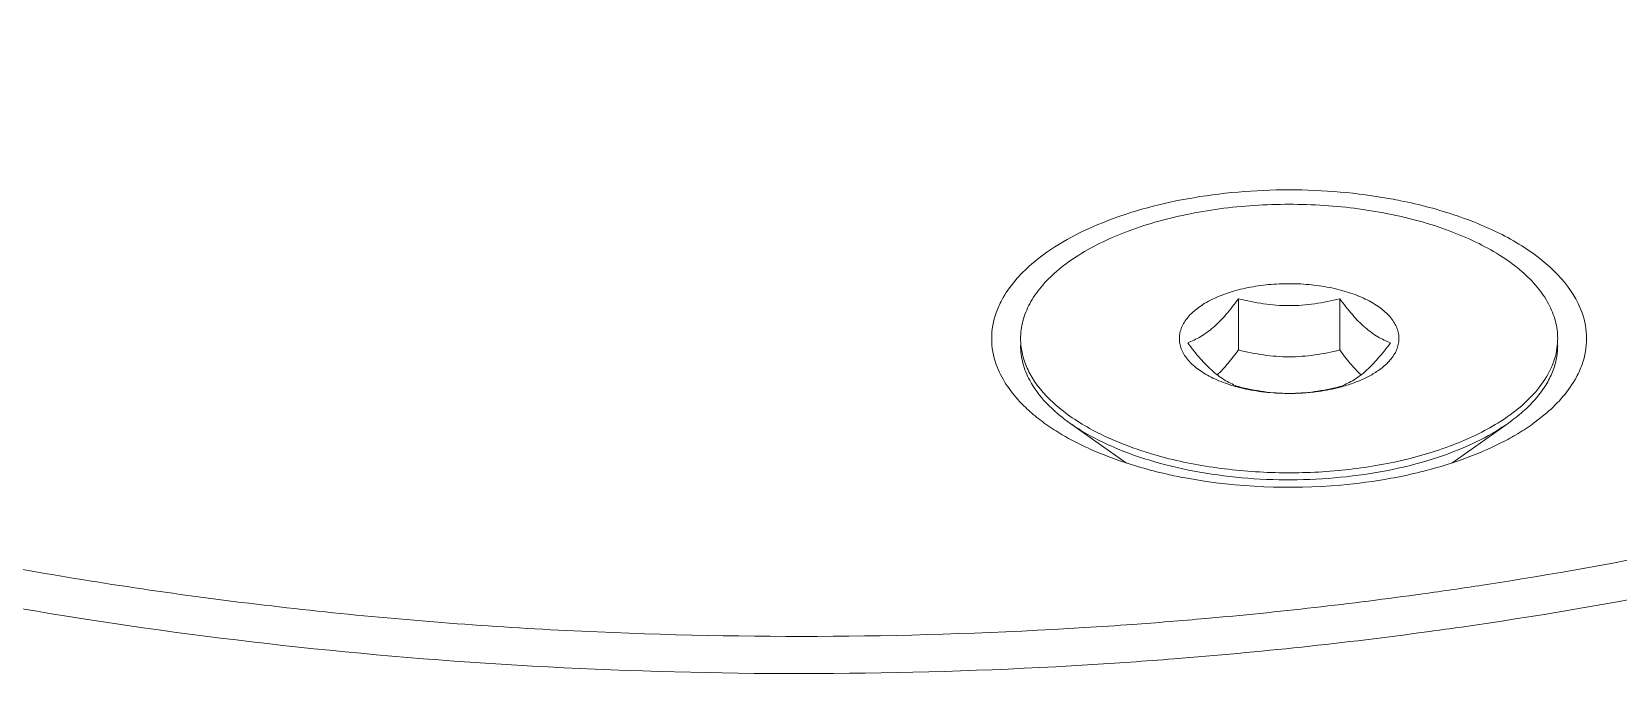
# Model space of a CAD drawing. Header units: millimetres. Extents: x 0 to 3564, y 0 to 2520.
# Drawn here: x 1702.64 to 1737.84, y 2177.24 to 2191.54 of the extents above; entities that cross this region are included whole.
import ezdxf

# ---------------------------------------------------------------- set-up
doc = ezdxf.new("R2010")
doc.units = ezdxf.units.MM
doc.layers.get('0').update_dxf_attribs({"lineweight": 13})

msp = doc.modelspace()

# ---------------------------------------------------------------- linework, layer by layer
for p, q in [((1729.412, 2185.616), (1729.412, 2184.481)), ((1731.662, 2185.616), (1731.662, 2184.481)), ((1726.926, 2181.973), (1725.672, 2182.86)), ((1734.148, 2181.973), (1735.402, 2182.86)), ((1736.253, 2183.085), (1735.924, 2182.831))]:
    msp.add_line(p, q)
for centre, radius, start, end in [((1726.077, 2184.735), 1.498, 180.0105, 185.9078), ((1735, 2184.735), 1.496, 354.0492, 359.996), ((1730.325, 2187.165), 3.627, 253.9012, 255.3331), ((1730.542, 2188.276), 4.758, 273.5146, 274.9839), ((1730.709, 2187.315), 3.782, 283.8414, 284.6791), ((1730.537, 2188.389), 4.872, 267.9886, 270.9745), ((1730.539, 2188.339), 4.822, 270.9701, 273.5151), ((1728.104, 2187.024), 5.131, 234.826, 239.5326), ((1732.96, 2187.043), 5.152, 300.4703, 305.1499), ((1729.412, 2189.654), 8.073, 247.2844, 250.808), ((1731.67, 2189.627), 8.045, 289.2014, 292.7385), ((1720.479, 2272.762), 94.593, 277.91266, 278.32167), ((1720.602, 2271.925), 93.748, 278.32166, 278.72929), ((1719.773, 2279.27), 101.142, 273.52764, 274.13268), ((1720.443, 2275.378), 98.038, 277.74316, 278.16041)]:
    msp.add_arc(centre, radius, start, end)
for points, knots in [([(1734.829, 2179.263), (1737.92, 2179.738), (1742.451, 2180.666), (1748.238, 2182.39), (1752.243, 2183.861), (1755.947, 2185.517), (1759.317, 2187.344), (1762.321, 2189.326), (1764.124, 2190.789), (1764.95, 2191.544)], [0, 0, 0, 0, 0.284642, 0.41998, 0.549569, 0.672764, 0.789067, 0.898172, 1, 1, 1, 1]), ([(1734.359, 2178.333), (1737.553, 2178.791), (1743.69, 2179.981), (1752.272, 2182.668), (1759.692, 2186.114), (1763.973, 2189.034), (1765.797, 2190.614)], [0, 0, 0, 0, 0.283458, 0.548027, 0.788034, 1, 1, 1, 1]), ([(1724.821, 2186.385), (1725.254, 2186.759), (1726.38, 2187.38), (1728.334, 2187.913), (1730.537, 2188.099), (1732.051, 2187.971), (1732.794, 2187.836)], [0, 0, 0, 0, 0.206306, 0.454834, 0.727416, 1, 1, 1, 1]), ([(1732.794, 2187.836), (1732.867, 2187.823), (1733.152, 2187.768), (1733.436, 2187.702), (1733.645, 2187.646)], [0, 0, 0, 0, 0.25414, 1, 1, 1, 1]), ([(1733.516, 2187.315), (1733.286, 2187.382), (1732.81, 2187.498), (1732.074, 2187.622), (1731.312, 2187.698), (1730.537, 2187.723), (1729.762, 2187.698), (1729, 2187.622), (1728.265, 2187.498), (1727.567, 2187.328), (1726.92, 2187.113), (1726.334, 2186.858), (1725.818, 2186.568), (1725.381, 2186.245), (1725.031, 2185.896), (1724.774, 2185.524), (1724.615, 2185.135), (1724.579, 2184.866), (1724.579, 2184.735)], [0, 0, 0, 0, 0.070402, 0.143616, 0.218736, 0.294834, 0.370931, 0.446055, 0.519262, 0.589668, 0.656485, 0.719057, 0.776906, 0.829795, 0.877802, 0.92142, 0.961647, 1, 1, 1, 1]), ([(1733.645, 2187.646), (1734.064, 2187.534), (1734.842, 2187.271), (1736.085, 2186.619), (1736.838, 2185.87), (1737.037, 2185.308)], [0, 0, 0, 0, 0.306727, 0.577589, 1, 1, 1, 1]), ([(1736.496, 2184.735), (1736.496, 2184.866), (1736.46, 2185.135), (1736.301, 2185.524), (1736.043, 2185.896), (1735.693, 2186.245), (1735.256, 2186.568), (1734.741, 2186.858), (1734.155, 2187.113), (1733.735, 2187.252), (1733.516, 2187.315)], [0, 0, 0, 0, 0.093469, 0.191504, 0.297803, 0.414799, 0.543694, 0.684666, 0.837174, 1, 1, 1, 1]), ([(1724.038, 2185.308), (1724.072, 2185.405), (1724.256, 2185.814), (1724.561, 2186.16), (1724.821, 2186.385)], [0, 0, 0, 0, 0.229745, 1, 1, 1, 1]), ([(1731.755, 2185.79), (1731.612, 2185.831), (1731.314, 2185.897), (1730.853, 2185.95), (1730.379, 2185.958), (1729.912, 2185.92), (1729.468, 2185.838), (1729.064, 2185.714), (1728.715, 2185.555), (1728.513, 2185.418), (1728.428, 2185.344)], [0, 0, 0, 0, 0.128611, 0.263628, 0.401279, 0.537607, 0.668749, 0.791211, 0.902193, 1, 1, 1, 1]), ([(1732.647, 2184.126), (1732.685, 2184.159), (1732.756, 2184.228), (1732.845, 2184.339), (1732.912, 2184.455), (1732.955, 2184.574), (1732.976, 2184.695), (1732.972, 2184.816), (1732.943, 2184.936), (1732.892, 2185.054), (1732.817, 2185.169), (1732.684, 2185.321), (1732.462, 2185.494), (1732.134, 2185.665), (1731.887, 2185.752), (1731.755, 2185.79)], [0, 0, 0, 0, 0.062761, 0.121167, 0.1757, 0.227248, 0.276977, 0.32624, 0.376438, 0.428866, 0.484593, 0.544387, 0.677689, 0.830135, 1, 1, 1, 1]), ([(1724.037, 2184.162), (1723.973, 2184.345), (1723.902, 2184.735), (1723.973, 2185.126), (1724.038, 2185.308)], [0, 0, 0, 0, 0.499811, 1, 1, 1, 1]), ([(1728.428, 2185.344), (1728.389, 2185.311), (1728.319, 2185.242), (1728.23, 2185.131), (1728.163, 2185.015), (1728.119, 2184.896), (1728.099, 2184.776), (1728.103, 2184.654), (1728.131, 2184.534), (1728.183, 2184.416), (1728.257, 2184.301), (1728.39, 2184.15), (1728.612, 2183.976), (1728.94, 2183.805), (1729.187, 2183.719), (1729.319, 2183.68)], [0, 0, 0, 0, 0.062761, 0.121167, 0.1757, 0.227248, 0.276977, 0.32624, 0.376438, 0.428866, 0.484593, 0.544387, 0.677689, 0.830135, 1, 1, 1, 1]), ([(1728.85, 2184.979), (1728.951, 2185.067), (1729.15, 2185.272), (1729.324, 2185.496), (1729.412, 2185.616)], [0, 0, 0, 0, 0.47416, 1, 1, 1, 1]), ([(1731.662, 2185.616), (1731.479, 2185.571), (1731.107, 2185.494), (1730.537, 2185.451), (1729.968, 2185.494), (1729.596, 2185.571), (1729.412, 2185.616)], [0, 0, 0, 0, 0.249369, 0.5, 0.750631, 1, 1, 1, 1]), ([(1732.787, 2184.642), (1732.691, 2184.677), (1732.491, 2184.771), (1732.204, 2184.982), (1731.925, 2185.272), (1731.75, 2185.496), (1731.662, 2185.616)], [0, 0, 0, 0, 0.203593, 0.435936, 0.703391, 1, 1, 1, 1]), ([(1737.037, 2185.308), (1737.102, 2185.125), (1737.173, 2184.735), (1737.102, 2184.345), (1737.037, 2184.162)], [0, 0, 0, 0, 0.499811, 1, 1, 1, 1]), ([(1684.745, 2184.939), (1686.157, 2184.29), (1689.114, 2183.078), (1693.778, 2181.555), (1698.743, 2180.291), (1703.951, 2179.302), (1709.342, 2178.598), (1716.706, 2178.052), (1722.285, 2178.092), (1725.996, 2178.32)], [0, 0, 0, 0, 0.110553, 0.227092, 0.348823, 0.474822, 0.604065, 0.735456, 1, 1, 1, 1]), ([(1728.287, 2184.642), (1728.383, 2184.677), (1728.583, 2184.771), (1728.761, 2184.902), (1728.85, 2184.979)], [0, 0, 0, 0, 0.467037, 1, 1, 1, 1]), ([(1728.287, 2184.642), (1728.375, 2184.522), (1728.55, 2184.297), (1728.829, 2184.008), (1729.116, 2183.797), (1729.316, 2183.703), (1729.412, 2183.668)], [0, 0, 0, 0, 0.296609, 0.564064, 0.796406, 1, 1, 1, 1]), ([(1732.787, 2184.642), (1732.699, 2184.522), (1732.525, 2184.297), (1732.326, 2184.092), (1732.225, 2184.004)], [0, 0, 0, 0, 0.52584, 1, 1, 1, 1]), ([(1724.782, 2183.808), (1724.717, 2183.929), (1724.615, 2184.18), (1724.579, 2184.449), (1724.579, 2184.58)], [0, 0, 0, 0, 0.511935, 1, 1, 1, 1]), ([(1724.587, 2184.581), (1724.598, 2184.476), (1724.643, 2184.262), (1724.73, 2184.061), (1724.782, 2183.963)], [0, 0, 0, 0, 0.48875, 1, 1, 1, 1]), ([(1728.943, 2183.928), (1729.026, 2184.009), (1729.19, 2184.188), (1729.338, 2184.38), (1729.412, 2184.481)], [0, 0, 0, 0, 0.480006, 1, 1, 1, 1]), ([(1729.412, 2184.481), (1729.596, 2184.436), (1729.968, 2184.359), (1730.537, 2184.316), (1731.107, 2184.359), (1731.479, 2184.436), (1731.662, 2184.481)], [0, 0, 0, 0, 0.249369, 0.5, 0.750631, 1, 1, 1, 1]), ([(1731.662, 2184.481), (1731.737, 2184.38), (1731.884, 2184.188), (1732.048, 2184.009), (1732.132, 2183.928)], [0, 0, 0, 0, 0.520021, 1, 1, 1, 1]), ([(1736.1, 2183.668), (1736.206, 2183.806), (1736.341, 2184.027), (1736.45, 2184.343), (1736.479, 2184.502), (1736.488, 2184.58)], [0, 0, 0, 0, 0.520142, 0.763527, 1, 1, 1, 1]), ([(1736.496, 2184.58), (1736.496, 2184.475), (1736.473, 2184.263), (1736.408, 2184.059), (1736.365, 2183.96)], [0, 0, 0, 0, 0.492161, 1, 1, 1, 1]), ([(1684.233, 2184.058), (1687.196, 2182.737), (1693.611, 2180.486), (1703.878, 2178.296), (1714.834, 2177.215), (1722.312, 2177.267), (1726.063, 2177.493)], [0, 0, 0, 0, 0.227942, 0.475755, 0.735956, 1, 1, 1, 1]), ([(1724.821, 2183.085), (1724.729, 2183.166), (1724.406, 2183.473), (1724.145, 2183.857), (1724.037, 2184.162)], [0, 0, 0, 0, 0.27505, 1, 1, 1, 1]), ([(1724.782, 2183.963), (1724.913, 2183.719), (1725.201, 2183.378), (1725.677, 2183), (1725.959, 2182.825), (1726.109, 2182.742)], [0, 0, 0, 0, 0.45623, 0.716827, 1, 1, 1, 1]), ([(1732.225, 2184.004), (1732.136, 2183.928), (1731.958, 2183.797), (1731.758, 2183.703), (1731.662, 2183.668)], [0, 0, 0, 0, 0.532969, 1, 1, 1, 1]), ([(1731.668, 2183.656), (1731.766, 2183.682), (1731.955, 2183.74), (1732.219, 2183.849), (1732.45, 2183.975), (1732.586, 2184.074), (1732.647, 2184.126)], [0, 0, 0, 0, 0.279516, 0.540776, 0.781432, 1, 1, 1, 1]), ([(1736.365, 2183.96), (1736.322, 2183.859), (1736.213, 2183.656), (1735.996, 2183.373), (1735.723, 2183.102), (1735.514, 2182.939), (1735.402, 2182.86)], [0, 0, 0, 0, 0.223626, 0.463201, 0.721485, 1, 1, 1, 1]), ([(1737.037, 2184.162), (1737.003, 2184.065), (1736.818, 2183.656), (1736.513, 2183.31), (1736.253, 2183.085)], [0, 0, 0, 0, 0.229745, 1, 1, 1, 1]), ([(1725.672, 2182.86), (1725.574, 2182.929), (1725.389, 2183.072), (1725.072, 2183.372), (1724.878, 2183.628), (1724.782, 2183.808)], [0, 0, 0, 0, 0.27524, 0.533045, 1, 1, 1, 1]), ([(1729.407, 2183.656), (1729.56, 2183.616), (1729.878, 2183.554), (1730.201, 2183.526), (1730.366, 2183.52)], [0, 0, 0, 0, 0.489329, 1, 1, 1, 1]), ([(1729.412, 2183.668), (1729.596, 2183.622), (1729.968, 2183.546), (1730.537, 2183.503), (1731.107, 2183.546), (1731.479, 2183.622), (1731.662, 2183.668)], [0, 0, 0, 0, 0.249369, 0.5, 0.750631, 1, 1, 1, 1]), ([(1730.956, 2183.535), (1731.013, 2183.54), (1731.234, 2183.564), (1731.453, 2183.603), (1731.614, 2183.643)], [0, 0, 0, 0, 0.256008, 1, 1, 1, 1]), ([(1735.167, 2182.86), (1735.353, 2182.975), (1735.691, 2183.216), (1735.982, 2183.513), (1736.1, 2183.668)], [0, 0, 0, 0, 0.529004, 1, 1, 1, 1]), ([(1727.558, 2182), (1727.377, 2182.052), (1727.026, 2182.165), (1726.529, 2182.368), (1726.077, 2182.595), (1725.801, 2182.769), (1725.672, 2182.86)], [0, 0, 0, 0, 0.272061, 0.530387, 0.773325, 1, 1, 1, 1]), ([(1735.402, 2182.86), (1735.177, 2182.7), (1734.667, 2182.409), (1733.811, 2182.07), (1732.846, 2181.815), (1731.805, 2181.652), (1730.721, 2181.585), (1729.63, 2181.618), (1728.571, 2181.75), (1727.886, 2181.905), (1727.558, 2182)], [0, 0, 0, 0, 0.10215, 0.216038, 0.339759, 0.470638, 0.605509, 0.740965, 0.873547, 1, 1, 1, 1]), ([(1732.961, 2182.013), (1733.17, 2182.06), (1733.576, 2182.164), (1734.156, 2182.36), (1734.687, 2182.587), (1735.014, 2182.765), (1735.167, 2182.86)], [0, 0, 0, 0, 0.271073, 0.529371, 0.772859, 1, 1, 1, 1]), ([(1726.295, 2182.207), (1726.224, 2182.237), (1725.954, 2182.355), (1725.691, 2182.49), (1725.503, 2182.601)], [0, 0, 0, 0, 0.259491, 1, 1, 1, 1]), ([(1726.109, 2182.742), (1726.328, 2182.62), (1726.802, 2182.398), (1727.297, 2182.23), (1727.558, 2182.155)], [0, 0, 0, 0, 0.479531, 1, 1, 1, 1]), ([(1735.572, 2182.602), (1735.511, 2182.566), (1735.254, 2182.421), (1734.987, 2182.294), (1734.78, 2182.207)], [0, 0, 0, 0, 0.240482, 1, 1, 1, 1]), ([(1727.558, 2182.155), (1727.98, 2182.033), (1728.864, 2181.848), (1730.229, 2181.733), (1731.611, 2181.777), (1732.52, 2181.915), (1732.961, 2182.013)], [0, 0, 0, 0, 0.241353, 0.495388, 0.751794, 1, 1, 1, 1]), ([(1728.28, 2181.634), (1728.147, 2181.658), (1727.633, 2181.761), (1727.125, 2181.902), (1726.758, 2182.03)], [0, 0, 0, 0, 0.258636, 1, 1, 1, 1]), ([(1734.316, 2182.03), (1734.197, 2181.988), (1733.698, 2181.826), (1733.186, 2181.705), (1732.795, 2181.634)], [0, 0, 0, 0, 0.240931, 1, 1, 1, 1]), ([(1732.795, 2181.634), (1732.427, 2181.567), (1730.93, 2181.37), (1729.397, 2181.431), (1728.28, 2181.634)], [0, 0, 0, 0, 0.24761, 1, 1, 1, 1]), ([(1727.062, 2178.392), (1727.604, 2178.431), (1729.756, 2178.604), (1731.902, 2178.847), (1733.501, 2179.069)], [0, 0, 0, 0, 0.25179, 1, 1, 1, 1]), ([(1726.063, 2177.493), (1726.702, 2177.532), (1729.238, 2177.708), (1731.768, 2177.978), (1733.652, 2178.234)], [0, 0, 0, 0, 0.251878, 1, 1, 1, 1])]:
    msp.add_open_spline(points, degree=3, knots=knots)
msp.add_open_spline([(1725.148, 2182.83), (1725.035, 2182.91), (1724.926, 2182.995), (1724.821, 2183.085)], degree=3)

doc.saveas('drawing.dxf')
